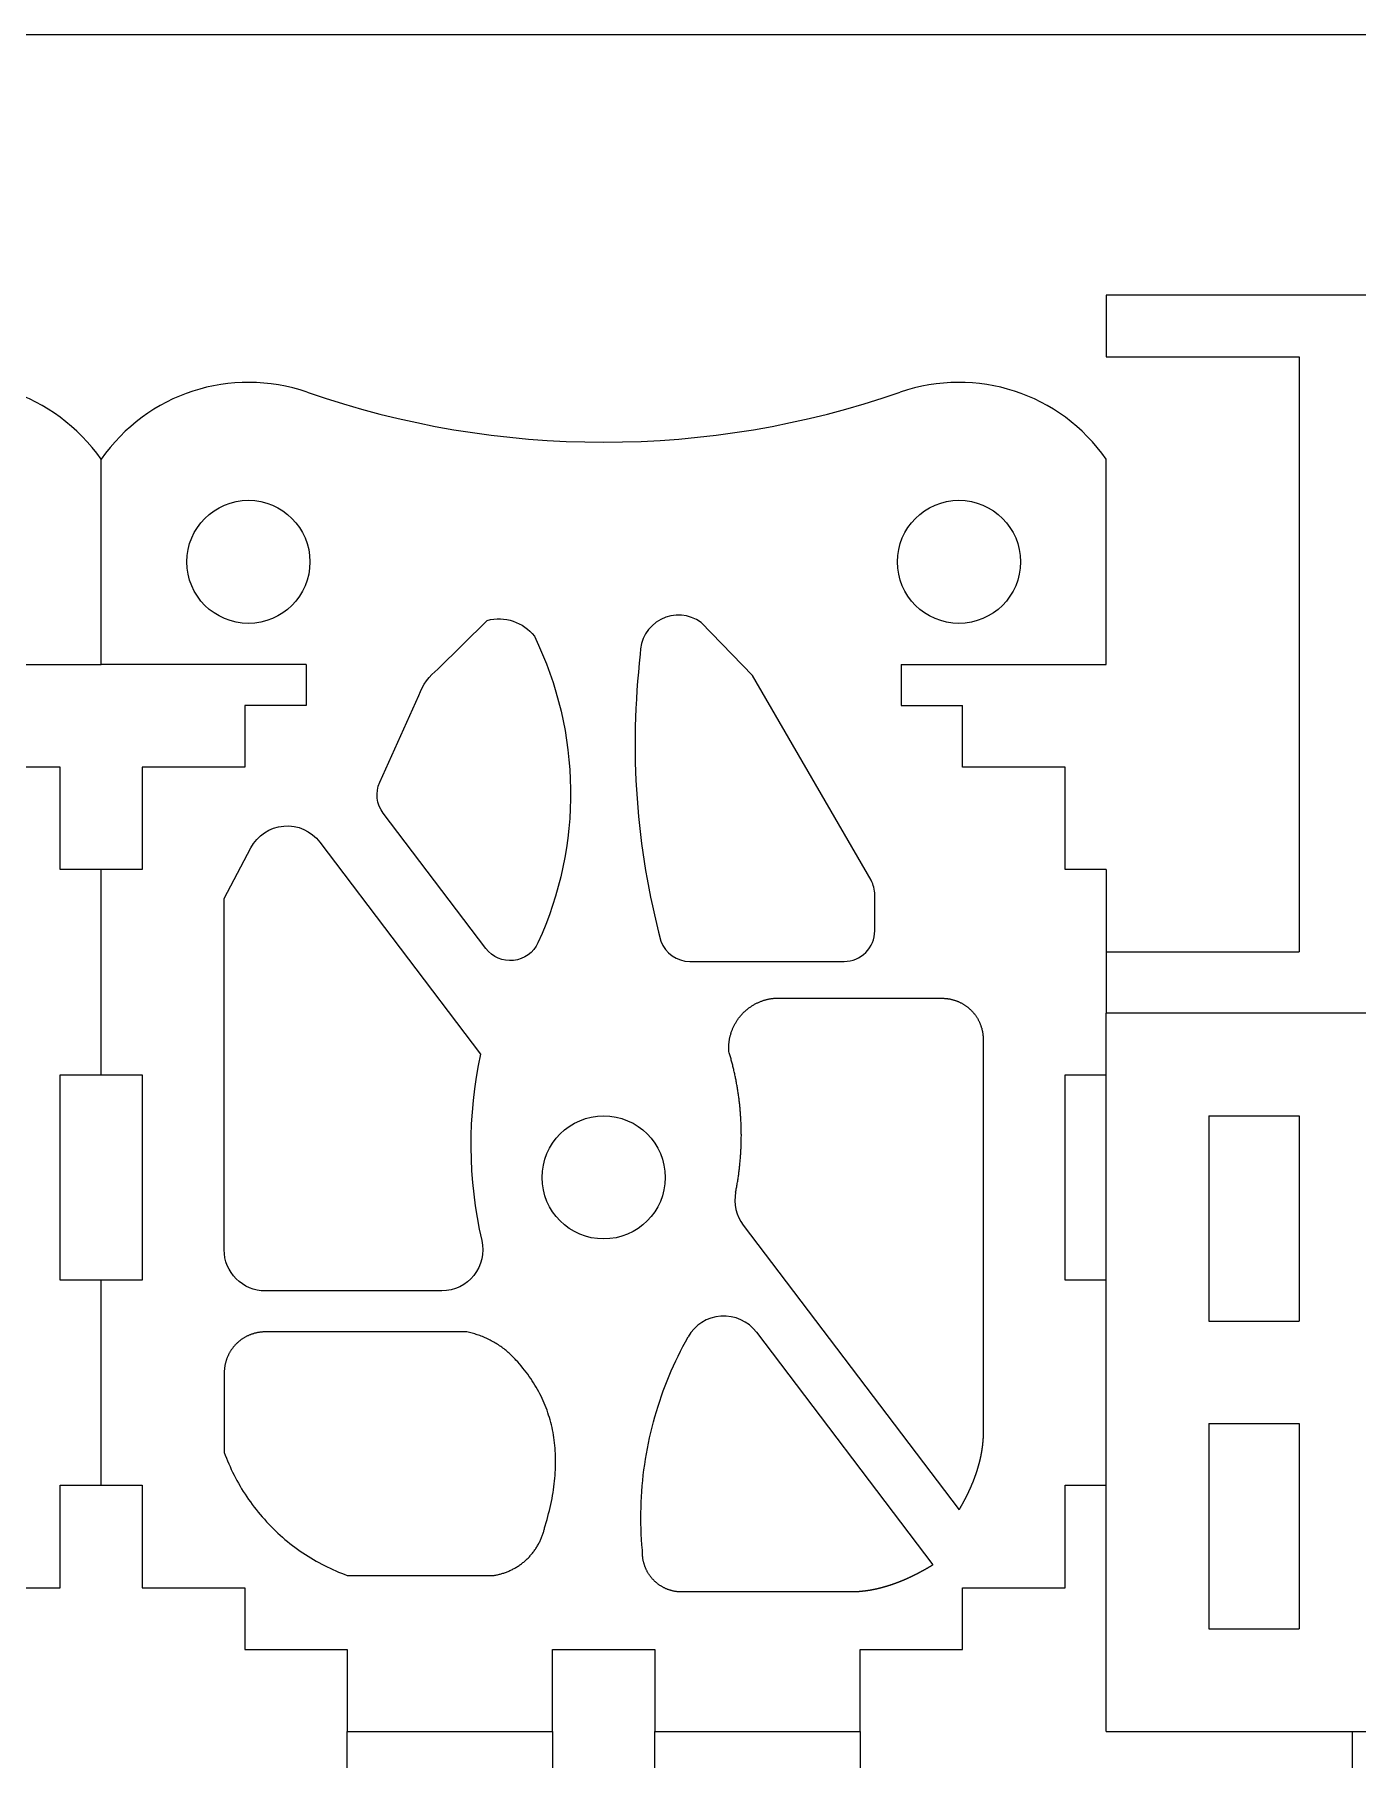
# Model space of a CAD drawing. Header units: millimetres. Extents: x 101 to 1419, y 216 to 432.
# Drawn here: x 1180.2 to 1244.7, y 348.2 to 432.3 of the extents above; entities that cross this region are included whole.
import ezdxf

# ---------------------------------------------------------------- set-up
doc = ezdxf.new("R2010")
doc.units = ezdxf.units.MM
doc.layers.add('2mm航空层板', color=2, linetype='Continuous')

msp = doc.modelspace()

# ---------------------------------------------------------------- linework, layer by layer
msp.add_lwpolyline([(1119.817, 432.277), (1418.924, 432.277), (1418.924, 271.384), (1119.817, 271.384)], close=True)
at = {"layer": '2mm航空层板'}
for p, q in [((1270.205, 419.575), (1232.475, 419.575)), ((1232.475, 419.575), (1232.475, 416.575)), ((1232.475, 416.575), (1241.875, 416.575)), ((1241.875, 416.575), (1241.875, 387.575)), ((1183.475, 401.575), (1183.475, 411.575)), ((1232.475, 401.575), (1232.475, 411.575)), ((1232.475, 401.575), (1232.475, 411.575)), ((1173.475, 401.575), (1183.475, 401.575)), ((1193.475, 401.575), (1183.475, 401.575)), ((1193.475, 401.575), (1193.475, 399.575)), ((1222.475, 401.575), (1232.475, 401.575)), ((1222.475, 401.575), (1222.475, 399.575)), ((1193.475, 399.575), (1190.475, 399.575)), ((1190.475, 399.575), (1190.475, 396.575)), ((1222.475, 399.575), (1225.475, 399.575)), ((1225.475, 396.575), (1225.475, 399.575)), ((1181.475, 396.575), (1176.475, 396.575)), ((1181.475, 391.575), (1181.475, 396.575)), ((1190.475, 396.575), (1185.475, 396.575)), ((1185.475, 396.575), (1185.475, 391.575)), ((1230.475, 396.575), (1225.475, 396.575)), ((1230.475, 391.575), (1230.475, 396.575)), ((1183.475, 391.575), (1181.475, 391.575)), ((1183.475, 381.575), (1183.475, 391.575)), ((1185.475, 391.575), (1183.475, 391.575)), ((1232.475, 391.575), (1230.475, 391.575)), ((1232.475, 391.575), (1232.475, 387.575)), ((1232.475, 387.575), (1232.475, 384.575)), ((1232.475, 387.575), (1241.875, 387.575)), ((1270.205, 384.575), (1232.475, 384.575)), ((1232.475, 349.575), (1232.475, 384.575)), ((1181.475, 371.575), (1181.475, 381.575)), ((1181.475, 381.575), (1183.475, 381.575)), ((1183.475, 381.575), (1185.475, 381.575)), ((1185.475, 381.575), (1185.475, 371.575)), ((1230.475, 371.575), (1230.475, 381.575)), ((1230.475, 381.575), (1232.475, 381.575)), ((1237.475, 379.575), (1241.875, 379.575)), ((1237.475, 379.575), (1237.475, 369.575)), ((1241.875, 379.575), (1241.875, 369.575)), ((1214.776, 374.247), (1225.298, 360.379)), ((1183.475, 371.575), (1181.475, 371.575)), ((1183.475, 361.575), (1183.475, 371.575)), ((1185.475, 371.575), (1183.475, 371.575)), ((1232.475, 371.575), (1230.475, 371.575)), ((1237.475, 369.575), (1241.875, 369.575)), ((1215.425, 369.029), (1224.028, 357.691)), ((1237.475, 364.575), (1241.875, 364.575)), ((1237.475, 364.575), (1237.475, 354.575)), ((1241.875, 364.575), (1241.875, 354.575)), ((1181.475, 356.575), (1181.475, 361.575)), ((1181.475, 361.575), (1183.475, 361.575)), ((1183.475, 361.575), (1185.475, 361.575)), ((1185.475, 361.575), (1185.475, 356.575)), ((1230.475, 356.575), (1230.475, 361.575)), ((1230.475, 361.575), (1232.475, 361.575)), ((1176.475, 356.575), (1181.475, 356.575)), ((1185.475, 356.575), (1190.475, 356.575)), ((1190.475, 356.575), (1190.475, 353.575)), ((1225.475, 353.575), (1225.475, 356.575)), ((1225.475, 356.575), (1230.475, 356.575)), ((1237.475, 354.575), (1241.875, 354.575)), ((1190.475, 353.575), (1195.475, 353.575)), ((1195.475, 353.575), (1195.475, 349.575)), ((1205.475, 349.575), (1205.475, 353.575)), ((1205.475, 353.575), (1210.475, 353.575)), ((1210.475, 353.575), (1210.475, 349.575)), ((1220.475, 349.575), (1220.475, 353.575)), ((1220.475, 353.575), (1225.475, 353.575)), ((1232.475, 349.575), (1244.475, 349.575))]:
    msp.add_line(p, q, dxfattribs=at)
for points in [[(1197.059, 395.833), (1198.966, 400.069, -0.14107), (1199.896, 401.348), (1202.295, 403.723, -0.299956), (1204.596, 402.951, -0.224333), (1204.772, 388.009, -0.566928), (1202.233, 387.729), (1197.231, 394.322, -0.274639)], [(1219.702, 387.1, 0.414214), (1221.191, 388.589), (1221.191, 390.348, 0.124665), (1221.012, 391.056), (1215.232, 401.038), (1212.723, 403.621, 0.620904), (1209.761, 402.074, 0.09486), (1210.765, 388.093, 0.317918), (1212.168, 387.1)]]:
    msp.add_lwpolyline(points, format="xyb", close=True, dxfattribs=at)
msp.add_lwpolyline([(1201.973, 382.585, 0.111225), (1202.033, 373.498, -0.482738), (1200.085, 371.045), (1191.475, 371.045, -0.414214), (1189.475, 373.045), (1189.475, 390.175), (1190.77, 392.638, -0.549131), (1194.133, 392.917), (1201.973, 382.585)], format="xyb", dxfattribs=at)
for points in [[(1195.475, 346.575), (1195.475, 349.575), (1205.475, 349.575), (1205.475, 346.575)], [(1210.475, 346.575), (1210.475, 349.575), (1220.475, 349.575), (1220.475, 346.575)], [(1254.475, 297.575), (1244.475, 297.575), (1244.475, 300.575), (1239.475, 300.575), (1239.475, 303.575), (1234.475, 303.575), (1234.475, 308.575), (1232.475, 308.575), (1232.475, 318.575), (1234.475, 318.575), (1234.475, 328.575), (1232.475, 328.575), (1232.475, 338.575), (1234.475, 338.575), (1234.475, 343.575), (1239.475, 343.575), (1239.475, 346.575), (1244.475, 346.575), (1244.475, 349.575), (1254.475, 349.575)]]:
    msp.add_lwpolyline(points, dxfattribs=at)
for points in [[(1214.08, 382.704, 0), (1214.078, 382.736, 0), (1214.076, 382.768, 0), (1214.075, 382.801, 0), (1214.074, 382.833, 0), (1214.074, 382.866, 0), (1214.074, 382.899, 0), (1214.074, 382.932, 0), (1214.075, 382.965, 0), (1214.077, 382.999, 0), (1214.078, 383.032, 0), (1214.081, 383.066, 0), (1214.084, 383.1, 0), (1214.087, 383.134, 0), (1214.091, 383.168, 0), (1214.095, 383.202, 0), (1214.1, 383.236, 0), (1214.105, 383.271, 0), (1214.111, 383.305, 0), (1214.117, 383.339, 0), (1214.124, 383.374, 0), (1214.131, 383.408, 0), (1214.139, 383.442, 0), (1214.148, 383.477, 0), (1214.157, 383.511, 0), (1214.166, 383.546, 0), (1214.176, 383.58, 0), (1214.187, 383.614, 0), (1214.198, 383.649, 0), (1214.21, 383.683, 0), (1214.222, 383.717, 0), (1214.235, 383.751, 0), (1214.248, 383.785, 0), (1214.262, 383.819, 0), (1214.276, 383.852, 0), (1214.291, 383.886, 0), (1214.306, 383.919, 0), (1214.322, 383.952, 0), (1214.339, 383.985, 0), (1214.356, 384.018, 0), (1214.373, 384.051, 0), (1214.391, 384.083, 0), (1214.41, 384.115, 0), (1214.429, 384.147, 0), (1214.449, 384.179, 0), (1214.469, 384.21, 0), (1214.489, 384.241, 0), (1214.51, 384.272, 0), (1214.532, 384.303, 0), (1214.554, 384.333, 0), (1214.577, 384.363, 0), (1214.6, 384.392, 0), (1214.623, 384.421, 0), (1214.647, 384.45, 0), (1214.671, 384.479, 0), (1214.696, 384.507, 0), (1214.721, 384.534, 0), (1214.747, 384.562, 0), (1214.773, 384.589, 0), (1214.799, 384.615, 0), (1214.826, 384.641, 0), (1214.853, 384.667, 0), (1214.881, 384.692, 0), (1214.909, 384.716, 0), (1214.937, 384.741, 0), (1214.966, 384.764, 0), (1214.995, 384.788, 0), (1215.024, 384.81, 0), (1215.053, 384.833, 0), (1215.083, 384.855, 0), (1215.113, 384.876, 0), (1215.143, 384.897, 0), (1215.174, 384.917, 0), (1215.205, 384.937, 0), (1215.236, 384.956, 0), (1215.267, 384.975, 0), (1215.298, 384.994, 0), (1215.33, 385.011, 0), (1215.362, 385.029, 0), (1215.394, 385.045, 0), (1215.426, 385.062, 0), (1215.458, 385.077, 0), (1215.491, 385.092, 0), (1215.523, 385.107, 0), (1215.556, 385.121, 0), (1215.588, 385.135, 0), (1215.621, 385.148, 0), (1215.654, 385.161, 0), (1215.687, 385.173, 0), (1215.72, 385.184, 0), (1215.753, 385.195, 0), (1215.786, 385.206, 0), (1215.819, 385.216, 0), (1215.852, 385.225, 0), (1215.884, 385.234, 0), (1215.917, 385.243, 0), (1215.95, 385.251, 0), (1215.983, 385.258, 0), (1216.016, 385.265, 0), (1216.049, 385.272, 0), (1216.081, 385.278, 0), (1216.114, 385.283, 0), (1216.147, 385.288, 0), (1216.179, 385.293, 0), (1216.211, 385.297, 0), (1216.243, 385.301, 0), (1216.276, 385.304, 0), (1216.348, 385.306, 0), (1216.467, 385.306, 0), (1216.587, 385.306, 0), (1216.706, 385.306, 0), (1216.826, 385.306, 0), (1216.945, 385.306, 0), (1217.064, 385.306, 0), (1217.184, 385.306, 0), (1217.303, 385.306, 0), (1217.423, 385.306, 0), (1217.542, 385.306, 0), (1217.662, 385.306, 0), (1217.781, 385.306, 0), (1217.9, 385.306, 0), (1218.02, 385.306, 0), (1218.139, 385.306, 0), (1218.259, 385.306, 0), (1218.378, 385.306, 0), (1218.498, 385.306, 0), (1218.617, 385.306, 0), (1218.736, 385.306, 0), (1218.856, 385.306, 0), (1218.975, 385.306, 0), (1219.095, 385.306, 0), (1219.214, 385.306, 0), (1219.334, 385.306, 0), (1219.453, 385.306, 0), (1219.572, 385.306, 0), (1219.692, 385.306, 0), (1219.811, 385.306, 0), (1219.931, 385.306, 0), (1220.05, 385.306, 0), (1220.17, 385.306, 0), (1220.289, 385.306, 0), (1220.409, 385.306, 0), (1220.528, 385.306, 0), (1220.647, 385.306, 0), (1220.767, 385.306, 0), (1220.886, 385.306, 0), (1221.006, 385.306, 0), (1221.125, 385.306, 0), (1221.245, 385.306, 0), (1221.364, 385.306, 0), (1221.483, 385.306, 0), (1221.603, 385.306, 0), (1221.722, 385.306, 0), (1221.842, 385.306, 0), (1221.961, 385.306, 0), (1222.081, 385.306, 0), (1222.2, 385.306, 0), (1222.319, 385.306, 0), (1222.439, 385.306, 0), (1222.558, 385.306, 0), (1222.678, 385.306, 0), (1222.797, 385.306, 0), (1222.917, 385.306, 0), (1223.036, 385.306, 0), (1223.155, 385.306, 0), (1223.275, 385.306, 0), (1223.394, 385.306, 0), (1223.514, 385.306, 0), (1223.633, 385.306, 0), (1223.753, 385.306, 0), (1223.872, 385.306, 0), (1223.992, 385.306, 0), (1224.111, 385.306, 0), (1224.23, 385.306, 0), (1224.35, 385.306, 0), (1224.469, 385.306, 0), (1224.503, 385.306, 0), (1224.531, 385.305, 0), (1224.56, 385.304, 0), (1224.588, 385.303, 0), (1224.617, 385.301, 0), (1224.646, 385.299, 0), (1224.675, 385.296, 0), (1224.703, 385.293, 0), (1224.732, 385.289, 0), (1224.761, 385.285, 0), (1224.79, 385.281, 0), (1224.819, 385.276, 0), (1224.847, 385.271, 0), (1224.876, 385.265, 0), (1224.905, 385.259, 0), (1224.934, 385.253, 0), (1224.962, 385.246, 0), (1224.991, 385.238, 0), (1225.019, 385.231, 0), (1225.047, 385.222, 0), (1225.076, 385.214, 0), (1225.104, 385.205, 0), (1225.132, 385.195, 0), (1225.159, 385.185, 0), (1225.187, 385.175, 0), (1225.215, 385.164, 0), (1225.242, 385.153, 0), (1225.269, 385.142, 0), (1225.296, 385.13, 0), (1225.323, 385.117, 0), (1225.35, 385.105, 0), (1225.376, 385.092, 0), (1225.403, 385.078, 0), (1225.429, 385.064, 0), (1225.455, 385.05, 0), (1225.48, 385.035, 0), (1225.505, 385.02, 0), (1225.531, 385.005, 0), (1225.555, 384.989, 0), (1225.58, 384.973, 0), (1225.604, 384.957, 0), (1225.628, 384.94, 0), (1225.652, 384.923, 0), (1225.675, 384.906, 0), (1225.699, 384.888, 0), (1225.721, 384.87, 0), (1225.744, 384.852, 0), (1225.766, 384.834, 0), (1225.788, 384.815, 0), (1225.81, 384.796, 0), (1225.831, 384.777, 0), (1225.852, 384.757, 0), (1225.872, 384.737, 0), (1225.893, 384.717, 0), (1225.913, 384.697, 0), (1225.932, 384.676, 0), (1225.952, 384.655, 0), (1225.971, 384.634, 0), (1225.99, 384.612, 0), (1226.009, 384.59, 0), (1226.027, 384.568, 0), (1226.045, 384.545, 0), (1226.063, 384.522, 0), (1226.081, 384.499, 0), (1226.098, 384.476, 0), (1226.115, 384.452, 0), (1226.131, 384.428, 0), (1226.147, 384.403, 0), (1226.163, 384.379, 0), (1226.179, 384.354, 0), (1226.194, 384.329, 0), (1226.209, 384.303, 0), (1226.224, 384.278, 0), (1226.238, 384.252, 0), (1226.251, 384.226, 0), (1226.265, 384.199, 0), (1226.278, 384.173, 0), (1226.29, 384.146, 0), (1226.303, 384.119, 0), (1226.315, 384.092, 0), (1226.326, 384.065, 0), (1226.337, 384.037, 0), (1226.348, 384.01, 0), (1226.358, 383.982, 0), (1226.368, 383.954, 0), (1226.377, 383.926, 0), (1226.386, 383.898, 0), (1226.394, 383.87, 0), (1226.403, 383.842, 0), (1226.41, 383.813, 0), (1226.417, 383.785, 0), (1226.424, 383.756, 0), (1226.431, 383.727, 0), (1226.437, 383.699, 0), (1226.442, 383.67, 0), (1226.447, 383.641, 0), (1226.452, 383.612, 0), (1226.456, 383.584, 0), (1226.46, 383.555, 0), (1226.463, 383.526, 0), (1226.466, 383.497, 0), (1226.469, 383.468, 0), (1226.471, 383.44, 0), (1226.473, 383.411, 0), (1226.474, 383.382, 0), (1226.475, 383.354, 0), (1226.476, 383.325, 0), (1226.476, 383.214, 0), (1226.476, 382.935, 0), (1226.476, 382.655, 0), (1226.476, 382.375, 0), (1226.476, 382.096, 0), (1226.476, 381.816, 0), (1226.476, 381.536, 0), (1226.476, 381.257, 0), (1226.476, 380.977, 0), (1226.476, 380.697, 0), (1226.476, 380.417, 0), (1226.476, 380.138, 0), (1226.476, 379.858, 0), (1226.476, 379.578, 0), (1226.476, 379.299, 0), (1226.476, 379.019, 0), (1226.476, 378.739, 0), (1226.476, 378.459, 0), (1226.476, 378.18, 0), (1226.476, 377.9, 0), (1226.476, 377.62, 0), (1226.476, 377.341, 0), (1226.476, 377.061, 0), (1226.476, 376.781, 0), (1226.476, 376.502, 0), (1226.476, 376.222, 0), (1226.476, 375.942, 0), (1226.476, 375.662, 0), (1226.476, 375.383, 0), (1226.476, 375.103, 0), (1226.476, 374.823, 0), (1226.476, 374.544, 0), (1226.476, 374.264, 0), (1226.476, 373.984, 0), (1226.476, 373.704, 0), (1226.476, 373.425, 0), (1226.476, 373.145, 0), (1226.476, 372.865, 0), (1226.476, 372.586, 0), (1226.476, 372.306, 0), (1226.476, 372.026, 0), (1226.476, 371.747, 0), (1226.476, 371.467, 0), (1226.476, 371.187, 0), (1226.476, 370.907, 0), (1226.476, 370.628, 0), (1226.476, 370.348, 0), (1226.476, 370.068, 0), (1226.476, 369.789, 0), (1226.476, 369.509, 0), (1226.476, 369.229, 0), (1226.476, 368.949, 0), (1226.476, 368.67, 0), (1226.476, 368.39, 0), (1226.476, 368.11, 0), (1226.476, 367.831, 0), (1226.476, 367.551, 0), (1226.476, 367.271, 0), (1226.476, 366.992, 0), (1226.476, 366.712, 0), (1226.476, 366.432, 0), (1226.476, 366.152, 0), (1226.476, 365.873, 0), (1226.476, 365.593, 0), (1226.476, 365.313, 0), (1226.476, 365.034, 0), (1226.476, 364.754, 0), (1226.476, 364.474, 0), (1226.476, 364.194, 0), (1226.476, 364.13, 0), (1226.476, 364.116, 0), (1226.475, 364.101, 0), (1226.475, 364.087, 0), (1226.475, 364.072, 0), (1226.475, 364.057, 0), (1226.475, 364.043, 0), (1226.474, 364.028, 0), (1226.474, 364.014, 0), (1226.474, 363.999, 0), (1226.473, 363.984, 0), (1226.473, 363.97, 0), (1226.472, 363.955, 0), (1226.472, 363.941, 0), (1226.471, 363.926, 0), (1226.47, 363.911, 0), (1226.47, 363.897, 0), (1226.469, 363.882, 0), (1226.468, 363.868, 0), (1226.468, 363.853, 0), (1226.467, 363.839, 0), (1226.466, 363.824, 0), (1226.465, 363.809, 0), (1226.464, 363.795, 0), (1226.463, 363.78, 0), (1226.462, 363.766, 0), (1226.461, 363.751, 0), (1226.46, 363.737, 0), (1226.459, 363.722, 0), (1226.458, 363.707, 0), (1226.456, 363.693, 0), (1226.455, 363.678, 0), (1226.454, 363.664, 0), (1226.452, 363.649, 0), (1226.451, 363.635, 0), (1226.45, 363.62, 0), (1226.448, 363.605, 0), (1226.447, 363.591, 0), (1226.445, 363.576, 0), (1226.444, 363.562, 0), (1226.442, 363.547, 0), (1226.44, 363.533, 0), (1226.439, 363.518, 0), (1226.437, 363.504, 0), (1226.435, 363.489, 0), (1226.434, 363.474, 0), (1226.432, 363.46, 0), (1226.43, 363.445, 0), (1226.428, 363.431, 0), (1226.426, 363.416, 0), (1226.424, 363.402, 0), (1226.422, 363.387, 0), (1226.42, 363.373, 0), (1226.418, 363.358, 0), (1226.416, 363.344, 0), (1226.414, 363.329, 0), (1226.412, 363.315, 0), (1226.409, 363.3, 0), (1226.407, 363.286, 0), (1226.405, 363.271, 0), (1226.402, 363.257, 0), (1226.4, 363.242, 0), (1226.398, 363.228, 0), (1226.395, 363.213, 0), (1226.393, 363.199, 0), (1226.39, 363.184, 0), (1226.388, 363.17, 0), (1226.385, 363.155, 0), (1226.383, 363.141, 0), (1226.38, 363.126, 0), (1226.377, 363.112, 0), (1226.375, 363.097, 0), (1226.372, 363.083, 0), (1226.369, 363.069, 0), (1226.366, 363.054, 0), (1226.363, 363.04, 0), (1226.36, 363.025, 0), (1226.358, 363.011, 0), (1226.355, 362.996, 0), (1226.352, 362.982, 0), (1226.349, 362.968, 0), (1226.346, 362.953, 0), (1226.343, 362.939, 0), (1226.339, 362.924, 0), (1226.336, 362.91, 0), (1226.333, 362.895, 0), (1226.33, 362.881, 0), (1226.327, 362.867, 0), (1226.323, 362.852, 0), (1226.32, 362.838, 0), (1226.317, 362.824, 0), (1226.313, 362.809, 0), (1226.31, 362.795, 0), (1226.306, 362.78, 0), (1226.303, 362.766, 0), (1226.299, 362.752, 0), (1226.296, 362.737, 0), (1226.292, 362.723, 0), (1226.289, 362.709, 0), (1226.285, 362.694, 0), (1226.282, 362.68, 0), (1226.278, 362.666, 0), (1226.274, 362.651, 0), (1226.27, 362.637, 0), (1226.267, 362.623, 0), (1226.263, 362.609, 0), (1226.259, 362.594, 0), (1226.255, 362.58, 0), (1226.251, 362.566, 0), (1226.247, 362.551, 0), (1226.243, 362.537, 0), (1226.239, 362.523, 0), (1226.235, 362.509, 0), (1226.231, 362.494, 0), (1226.227, 362.48, 0), (1226.223, 362.466, 0), (1226.219, 362.452, 0), (1226.215, 362.437, 0), (1226.21, 362.423, 0), (1226.206, 362.409, 0), (1226.202, 362.395, 0), (1226.198, 362.38, 0), (1226.193, 362.366, 0), (1226.189, 362.352, 0), (1226.185, 362.338, 0), (1226.18, 362.324, 0), (1226.176, 362.31, 0), (1226.171, 362.295, 0), (1226.167, 362.281, 0), (1226.162, 362.267, 0), (1226.158, 362.253, 0), (1226.153, 362.239, 0), (1226.148, 362.225, 0), (1226.144, 362.211, 0), (1226.139, 362.196, 0), (1226.134, 362.182, 0), (1226.13, 362.168, 0), (1226.125, 362.154, 0), (1226.12, 362.14, 0), (1226.115, 362.126, 0), (1226.111, 362.112, 0), (1226.106, 362.098, 0), (1226.101, 362.084, 0), (1226.096, 362.07, 0), (1226.091, 362.056, 0), (1226.086, 362.042, 0), (1226.081, 362.028, 0), (1226.076, 362.014, 0), (1226.071, 362, 0), (1226.066, 361.986, 0), (1226.061, 361.972, 0), (1226.056, 361.958, 0), (1226.05, 361.944, 0), (1226.045, 361.93, 0), (1226.04, 361.916, 0), (1226.035, 361.902, 0), (1226.03, 361.888, 0), (1226.024, 361.874, 0), (1226.019, 361.86, 0), (1226.014, 361.846, 0), (1226.008, 361.832, 0), (1226.003, 361.818, 0), (1225.998, 361.804, 0), (1225.992, 361.79, 0), (1225.987, 361.776, 0), (1225.981, 361.763, 0), (1225.976, 361.749, 0), (1225.97, 361.735, 0), (1225.965, 361.721, 0), (1225.959, 361.707, 0), (1225.953, 361.693, 0), (1225.948, 361.68, 0), (1225.942, 361.666, 0), (1225.937, 361.652, 0), (1225.931, 361.638, 0), (1225.925, 361.624, 0), (1225.919, 361.611, 0), (1225.914, 361.597, 0), (1225.908, 361.583, 0), (1225.902, 361.569, 0), (1225.896, 361.556, 0), (1225.89, 361.542, 0), (1225.884, 361.528, 0), (1225.879, 361.514, 0), (1225.873, 361.501, 0), (1225.867, 361.487, 0), (1225.861, 361.473, 0), (1225.855, 361.46, 0), (1225.849, 361.446, 0), (1225.843, 361.432, 0), (1225.837, 361.419, 0), (1225.83, 361.405, 0), (1225.824, 361.391, 0), (1225.818, 361.378, 0), (1225.812, 361.364, 0), (1225.806, 361.351, 0), (1225.8, 361.337, 0), (1225.794, 361.323, 0), (1225.787, 361.31, 0), (1225.781, 361.296, 0), (1225.775, 361.283, 0), (1225.768, 361.269, 0), (1225.762, 361.256, 0), (1225.756, 361.242, 0), (1225.749, 361.229, 0), (1225.743, 361.215, 0), (1225.737, 361.202, 0), (1225.73, 361.188, 0), (1225.724, 361.175, 0), (1225.717, 361.161, 0), (1225.711, 361.148, 0), (1225.704, 361.135, 0), (1225.698, 361.121, 0), (1225.691, 361.108, 0), (1225.685, 361.094, 0), (1225.678, 361.081, 0), (1225.672, 361.068, 0), (1225.665, 361.054, 0), (1225.658, 361.041, 0), (1225.652, 361.028, 0), (1225.645, 361.014, 0), (1225.638, 361.001, 0), (1225.632, 360.988, 0), (1225.625, 360.974, 0), (1225.618, 360.961, 0), (1225.611, 360.948, 0), (1225.604, 360.935, 0), (1225.598, 360.921, 0), (1225.591, 360.908, 0), (1225.584, 360.895, 0), (1225.577, 360.882, 0), (1225.57, 360.869, 0), (1225.563, 360.855, 0), (1225.556, 360.842, 0), (1225.55, 360.829, 0), (1225.543, 360.816, 0), (1225.536, 360.803, 0), (1225.529, 360.79, 0), (1225.522, 360.777, 0), (1225.515, 360.763, 0), (1225.508, 360.75, 0), (1225.501, 360.737, 0), (1225.493, 360.724, 0), (1225.486, 360.711, 0), (1225.479, 360.698, 0), (1225.472, 360.685, 0), (1225.465, 360.672, 0), (1225.458, 360.659, 0), (1225.451, 360.646, 0), (1225.443, 360.633, 0), (1225.436, 360.62, 0), (1225.429, 360.607, 0), (1225.422, 360.594, 0), (1225.415, 360.582, 0), (1225.407, 360.569, 0), (1225.4, 360.556, 0), (1225.393, 360.543, 0), (1225.385, 360.53, 0), (1225.378, 360.517, 0), (1225.371, 360.504, 0), (1225.363, 360.492, 0), (1225.356, 360.479, 0), (1225.349, 360.466, 0), (1225.341, 360.453, 0), (1225.334, 360.44, 0), (1225.326, 360.428, 0), (1225.319, 360.415, 0), (1225.298, 360.379, 0)], [(1214.409, 375.851, 0), (1214.42, 375.905, 0), (1214.431, 375.959, 0), (1214.441, 376.014, 0), (1214.451, 376.068, 0), (1214.461, 376.122, 0), (1214.471, 376.177, 0), (1214.48, 376.231, 0), (1214.49, 376.286, 0), (1214.499, 376.34, 0), (1214.508, 376.395, 0), (1214.516, 376.45, 0), (1214.525, 376.504, 0), (1214.533, 376.559, 0), (1214.541, 376.614, 0), (1214.549, 376.669, 0), (1214.556, 376.723, 0), (1214.564, 376.778, 0), (1214.571, 376.833, 0), (1214.578, 376.888, 0), (1214.585, 376.943, 0), (1214.591, 376.998, 0), (1214.597, 377.053, 0), (1214.604, 377.108, 0), (1214.609, 377.163, 0), (1214.615, 377.218, 0), (1214.62, 377.273, 0), (1214.626, 377.328, 0), (1214.631, 377.383, 0), (1214.635, 377.438, 0), (1214.64, 377.493, 0), (1214.644, 377.548, 0), (1214.648, 377.603, 0), (1214.652, 377.659, 0), (1214.656, 377.714, 0), (1214.66, 377.769, 0), (1214.663, 377.824, 0), (1214.666, 377.879, 0), (1214.669, 377.934, 0), (1214.671, 377.99, 0), (1214.674, 378.045, 0), (1214.676, 378.1, 0), (1214.678, 378.155, 0), (1214.679, 378.21, 0), (1214.681, 378.265, 0), (1214.682, 378.32, 0), (1214.683, 378.376, 0), (1214.684, 378.431, 0), (1214.685, 378.486, 0), (1214.685, 378.541, 0), (1214.686, 378.596, 0), (1214.686, 378.651, 0), (1214.685, 378.706, 0), (1214.685, 378.761, 0), (1214.684, 378.816, 0), (1214.683, 378.871, 0), (1214.682, 378.926, 0), (1214.681, 378.981, 0), (1214.68, 379.036, 0), (1214.678, 379.091, 0), (1214.676, 379.146, 0), (1214.674, 379.201, 0), (1214.671, 379.256, 0), (1214.669, 379.31, 0), (1214.666, 379.365, 0), (1214.663, 379.42, 0), (1214.66, 379.475, 0), (1214.656, 379.529, 0), (1214.653, 379.584, 0), (1214.649, 379.639, 0), (1214.645, 379.693, 0), (1214.641, 379.748, 0), (1214.636, 379.802, 0), (1214.631, 379.857, 0), (1214.626, 379.911, 0), (1214.621, 379.965, 0), (1214.616, 380.02, 0), (1214.611, 380.074, 0), (1214.605, 380.128, 0), (1214.599, 380.182, 0), (1214.593, 380.236, 0), (1214.586, 380.29, 0), (1214.58, 380.344, 0), (1214.573, 380.398, 0), (1214.566, 380.452, 0), (1214.559, 380.506, 0), (1214.552, 380.56, 0), (1214.544, 380.614, 0), (1214.536, 380.667, 0), (1214.528, 380.721, 0), (1214.52, 380.775, 0), (1214.512, 380.828, 0), (1214.503, 380.882, 0), (1214.494, 380.935, 0), (1214.485, 380.988, 0), (1214.476, 381.041, 0), (1214.467, 381.095, 0), (1214.457, 381.148, 0), (1214.447, 381.201, 0), (1214.437, 381.254, 0), (1214.427, 381.307, 0), (1214.417, 381.359, 0), (1214.406, 381.412, 0), (1214.395, 381.465, 0), (1214.384, 381.517, 0), (1214.373, 381.57, 0), (1214.362, 381.622, 0), (1214.35, 381.675, 0), (1214.339, 381.727, 0), (1214.327, 381.779, 0), (1214.315, 381.831, 0), (1214.302, 381.883, 0), (1214.29, 381.935, 0), (1214.277, 381.987, 0), (1214.264, 382.039, 0), (1214.251, 382.091, 0), (1214.238, 382.142, 0), (1214.224, 382.194, 0), (1214.211, 382.245, 0), (1214.197, 382.297, 0), (1214.183, 382.348, 0), (1214.169, 382.399, 0), (1214.155, 382.45, 0), (1214.14, 382.501, 0), (1214.125, 382.552, 0), (1214.11, 382.603, 0), (1214.095, 382.653, 0), (1214.08, 382.704, 0)], [(1189.476, 363.176, 0), (1189.528, 363.036, 0), (1189.582, 362.897, 0), (1189.638, 362.758, 0), (1189.697, 362.62, 0), (1189.758, 362.482, 0), (1189.821, 362.345, 0), (1189.887, 362.208, 0), (1189.954, 362.072, 0), (1190.024, 361.937, 0), (1190.096, 361.802, 0), (1190.171, 361.669, 0), (1190.247, 361.536, 0), (1190.326, 361.404, 0), (1190.407, 361.273, 0), (1190.49, 361.143, 0), (1190.575, 361.014, 0), (1190.662, 360.886, 0), (1190.751, 360.76, 0), (1190.843, 360.635, 0), (1190.936, 360.511, 0), (1191.031, 360.388, 0), (1191.129, 360.267, 0), (1191.228, 360.147, 0), (1191.329, 360.028, 0), (1191.432, 359.912, 0), (1191.537, 359.796, 0), (1191.644, 359.683, 0), (1191.752, 359.571, 0), (1191.863, 359.46, 0), (1191.974, 359.352, 0), (1192.088, 359.245, 0), (1192.203, 359.14, 0), (1192.32, 359.037, 0), (1192.438, 358.935, 0), (1192.558, 358.836, 0), (1192.679, 358.738, 0), (1192.802, 358.643, 0), (1192.926, 358.549, 0), (1193.051, 358.458, 0), (1193.177, 358.368, 0), (1193.305, 358.281, 0), (1193.434, 358.196, 0), (1193.564, 358.113, 0), (1193.694, 358.032, 0), (1193.826, 357.953, 0), (1193.959, 357.876, 0), (1194.093, 357.802, 0), (1194.227, 357.73, 0), (1194.362, 357.659, 0), (1194.498, 357.592, 0), (1194.635, 357.526, 0), (1194.772, 357.463, 0), (1194.91, 357.402, 0), (1195.048, 357.343, 0), (1195.187, 357.286, 0), (1195.326, 357.232, 0), (1195.466, 357.179, 0), (1195.577, 357.176, 0), (1195.686, 357.176, 0), (1195.795, 357.176, 0), (1195.904, 357.176, 0), (1196.013, 357.176, 0), (1196.122, 357.176, 0), (1196.231, 357.176, 0), (1196.34, 357.176, 0), (1196.449, 357.176, 0), (1196.558, 357.176, 0), (1196.667, 357.176, 0), (1196.776, 357.176, 0), (1196.885, 357.176, 0), (1196.994, 357.176, 0), (1197.103, 357.176, 0), (1197.212, 357.176, 0), (1197.321, 357.176, 0), (1197.43, 357.176, 0), (1197.539, 357.176, 0), (1197.648, 357.176, 0), (1197.757, 357.176, 0), (1197.866, 357.176, 0), (1197.975, 357.176, 0), (1198.084, 357.176, 0), (1198.193, 357.176, 0), (1198.302, 357.176, 0), (1198.411, 357.176, 0), (1198.52, 357.176, 0), (1198.629, 357.176, 0), (1198.738, 357.176, 0), (1198.847, 357.176, 0), (1198.956, 357.176, 0), (1199.065, 357.176, 0), (1199.174, 357.176, 0), (1199.283, 357.176, 0), (1199.392, 357.176, 0), (1199.501, 357.176, 0), (1199.61, 357.176, 0), (1199.719, 357.176, 0), (1199.828, 357.176, 0), (1199.937, 357.176, 0), (1200.046, 357.176, 0), (1200.155, 357.176, 0), (1200.264, 357.176, 0), (1200.373, 357.176, 0), (1200.482, 357.176, 0), (1200.592, 357.176, 0), (1200.701, 357.176, 0), (1200.81, 357.176, 0), (1200.919, 357.176, 0), (1201.028, 357.176, 0), (1201.137, 357.176, 0), (1201.246, 357.176, 0), (1201.355, 357.176, 0), (1201.464, 357.176, 0), (1201.573, 357.176, 0), (1201.682, 357.176, 0), (1201.791, 357.176, 0), (1201.9, 357.176, 0), (1202.009, 357.176, 0), (1202.118, 357.176, 0), (1202.227, 357.176, 0), (1202.336, 357.176, 0), (1202.445, 357.176, 0), (1202.554, 357.176, 0), (1202.631, 357.179, 0), (1202.674, 357.186, 0), (1202.717, 357.194, 0), (1202.76, 357.202, 0), (1202.803, 357.211, 0), (1202.846, 357.221, 0), (1202.889, 357.232, 0), (1202.932, 357.243, 0), (1202.975, 357.255, 0), (1203.018, 357.267, 0), (1203.061, 357.28, 0), (1203.104, 357.294, 0), (1203.147, 357.309, 0), (1203.19, 357.324, 0), (1203.232, 357.34, 0), (1203.275, 357.356, 0), (1203.317, 357.374, 0), (1203.359, 357.392, 0), (1203.402, 357.411, 0), (1203.444, 357.43, 0), (1203.485, 357.45, 0), (1203.527, 357.471, 0), (1203.568, 357.492, 0), (1203.609, 357.515, 0), (1203.65, 357.537, 0), (1203.69, 357.561, 0), (1203.73, 357.585, 0), (1203.77, 357.61, 0), (1203.81, 357.635, 0), (1203.849, 357.662, 0), (1203.888, 357.688, 0), (1203.926, 357.716, 0), (1203.964, 357.744, 0), (1204.002, 357.772, 0), (1204.039, 357.802, 0), (1204.075, 357.832, 0), (1204.112, 357.862, 0), (1204.147, 357.893, 0), (1204.183, 357.925, 0), (1204.218, 357.957, 0), (1204.252, 357.99, 0), (1204.286, 358.023, 0), (1204.319, 358.057, 0), (1204.352, 358.091, 0), (1204.384, 358.126, 0), (1204.415, 358.161, 0), (1204.446, 358.197, 0), (1204.477, 358.233, 0), (1204.506, 358.269, 0), (1204.536, 358.306, 0), (1204.564, 358.344, 0), (1204.592, 358.382, 0), (1204.619, 358.42, 0), (1204.646, 358.458, 0), (1204.672, 358.497, 0), (1204.697, 358.537, 0), (1204.722, 358.576, 0), (1204.746, 358.616, 0), (1204.769, 358.656, 0), (1204.792, 358.696, 0), (1204.814, 358.737, 0), (1204.835, 358.778, 0), (1204.856, 358.819, 0), (1204.876, 358.86, 0), (1204.895, 358.901, 0), (1204.914, 358.943, 0), (1204.932, 358.985, 0), (1204.949, 359.027, 0), (1204.965, 359.069, 0), (1204.981, 359.111, 0), (1204.996, 359.153, 0), (1205.011, 359.195, 0), (1205.025, 359.237, 0), (1205.038, 359.28, 0), (1205.05, 359.322, 0), (1205.062, 359.364, 0), (1205.073, 359.407, 0), (1205.084, 359.449, 0), (1205.093, 359.491, 0), (1205.125, 359.599, 0), (1205.17, 359.75, 0), (1205.213, 359.901, 0), (1205.254, 360.05, 0), (1205.293, 360.199, 0), (1205.33, 360.347, 0), (1205.365, 360.493, 0), (1205.397, 360.64, 0), (1205.427, 360.785, 0), (1205.456, 360.929, 0), (1205.482, 361.073, 0), (1205.506, 361.216, 0), (1205.528, 361.357, 0), (1205.548, 361.499, 0), (1205.566, 361.639, 0), (1205.582, 361.778, 0), (1205.595, 361.917, 0), (1205.607, 362.054, 0), (1205.616, 362.191, 0), (1205.624, 362.327, 0), (1205.629, 362.463, 0), (1205.632, 362.597, 0), (1205.633, 362.731, 0), (1205.632, 362.863, 0), (1205.629, 362.995, 0), (1205.624, 363.126, 0), (1205.616, 363.256, 0), (1205.607, 363.386, 0), (1205.595, 363.514, 0), (1205.582, 363.642, 0), (1205.566, 363.769, 0), (1205.548, 363.895, 0), (1205.528, 364.02, 0), (1205.506, 364.144, 0), (1205.482, 364.268, 0), (1205.456, 364.391, 0), (1205.427, 364.512, 0), (1205.397, 364.633, 0), (1205.364, 364.754, 0), (1205.33, 364.873, 0), (1205.293, 364.991, 0), (1205.254, 365.109, 0), (1205.213, 365.226, 0), (1205.17, 365.342, 0), (1205.125, 365.457, 0), (1205.078, 365.571, 0), (1205.029, 365.685, 0), (1204.977, 365.798, 0), (1204.924, 365.909, 0), (1204.868, 366.02, 0), (1204.81, 366.13, 0), (1204.751, 366.24, 0), (1204.689, 366.348, 0), (1204.625, 366.456, 0), (1204.559, 366.563, 0), (1204.49, 366.669, 0), (1204.42, 366.774, 0), (1204.348, 366.878, 0), (1204.273, 366.981, 0), (1204.197, 367.084, 0), (1204.118, 367.186, 0), (1204.037, 367.287, 0), (1203.954, 367.387, 0), (1203.869, 367.486, 0), (1203.782, 367.585, 0), (1203.7, 367.675, 0), (1203.656, 367.724, 0), (1203.611, 367.772, 0), (1203.565, 367.819, 0), (1203.518, 367.866, 0), (1203.47, 367.912, 0), (1203.422, 367.958, 0), (1203.373, 368.003, 0), (1203.323, 368.047, 0), (1203.272, 368.091, 0), (1203.221, 368.133, 0), (1203.169, 368.176, 0), (1203.116, 368.217, 0), (1203.063, 368.257, 0), (1203.008, 368.297, 0), (1202.954, 368.336, 0), (1202.898, 368.374, 0), (1202.842, 368.412, 0), (1202.786, 368.448, 0), (1202.728, 368.484, 0), (1202.671, 368.519, 0), (1202.612, 368.552, 0), (1202.553, 368.585, 0), (1202.494, 368.617, 0), (1202.434, 368.649, 0), (1202.374, 368.679, 0), (1202.313, 368.708, 0), (1202.252, 368.736, 0), (1202.191, 368.764, 0), (1202.129, 368.79, 0), (1202.067, 368.815, 0), (1202.004, 368.84, 0), (1201.942, 368.863, 0), (1201.879, 368.886, 0), (1201.815, 368.907, 0), (1201.752, 368.927, 0), (1201.688, 368.947, 0), (1201.624, 368.965, 0), (1201.56, 368.983, 0), (1201.496, 368.999, 0), (1201.432, 369.014, 0), (1201.367, 369.029, 0), (1201.303, 369.042, 0), (1201.178, 369.046, 0), (1201.028, 369.046, 0), (1200.878, 369.046, 0), (1200.728, 369.046, 0), (1200.579, 369.046, 0), (1200.429, 369.046, 0), (1200.279, 369.046, 0), (1200.129, 369.046, 0), (1199.979, 369.046, 0), (1199.829, 369.046, 0), (1199.679, 369.046, 0), (1199.529, 369.046, 0), (1199.38, 369.046, 0), (1199.23, 369.046, 0), (1199.08, 369.046, 0), (1198.93, 369.046, 0), (1198.78, 369.046, 0), (1198.63, 369.046, 0), (1198.48, 369.046, 0), (1198.331, 369.046, 0), (1198.181, 369.046, 0), (1198.031, 369.046, 0), (1197.881, 369.046, 0), (1197.731, 369.046, 0), (1197.581, 369.046, 0), (1197.431, 369.046, 0), (1197.281, 369.046, 0), (1197.132, 369.046, 0), (1196.982, 369.046, 0), (1196.832, 369.046, 0), (1196.682, 369.046, 0), (1196.532, 369.046, 0), (1196.382, 369.046, 0), (1196.232, 369.046, 0), (1196.083, 369.046, 0), (1195.933, 369.046, 0), (1195.783, 369.046, 0), (1195.633, 369.046, 0), (1195.483, 369.046, 0), (1195.333, 369.046, 0), (1195.183, 369.046, 0), (1195.033, 369.046, 0), (1194.884, 369.046, 0), (1194.734, 369.046, 0), (1194.584, 369.046, 0), (1194.434, 369.046, 0), (1194.284, 369.046, 0), (1194.134, 369.046, 0), (1193.984, 369.046, 0), (1193.835, 369.046, 0), (1193.685, 369.046, 0), (1193.535, 369.046, 0), (1193.385, 369.046, 0), (1193.235, 369.046, 0), (1193.085, 369.046, 0), (1192.935, 369.046, 0), (1192.785, 369.046, 0), (1192.636, 369.046, 0), (1192.486, 369.046, 0), (1192.336, 369.046, 0), (1192.186, 369.046, 0), (1192.036, 369.046, 0), (1191.886, 369.046, 0), (1191.736, 369.046, 0), (1191.587, 369.046, 0), (1191.468, 369.046, 0), (1191.441, 369.046, 0), (1191.413, 369.045, 0), (1191.385, 369.044, 0), (1191.357, 369.042, 0), (1191.329, 369.04, 0), (1191.301, 369.038, 0), (1191.272, 369.035, 0), (1191.244, 369.032, 0), (1191.215, 369.029, 0), (1191.186, 369.025, 0), (1191.158, 369.02, 0), (1191.129, 369.016, 0), (1191.1, 369.01, 0), (1191.071, 369.004, 0), (1191.042, 368.998, 0), (1191.013, 368.992, 0), (1190.984, 368.984, 0), (1190.955, 368.977, 0), (1190.926, 368.969, 0), (1190.897, 368.96, 0), (1190.868, 368.951, 0), (1190.839, 368.942, 0), (1190.81, 368.932, 0), (1190.781, 368.921, 0), (1190.752, 368.91, 0), (1190.723, 368.899, 0), (1190.695, 368.887, 0), (1190.666, 368.875, 0), (1190.638, 368.862, 0), (1190.609, 368.849, 0), (1190.581, 368.835, 0), (1190.553, 368.821, 0), (1190.525, 368.806, 0), (1190.498, 368.791, 0), (1190.47, 368.775, 0), (1190.443, 368.759, 0), (1190.416, 368.742, 0), (1190.389, 368.725, 0), (1190.362, 368.707, 0), (1190.336, 368.689, 0), (1190.31, 368.671, 0), (1190.284, 368.652, 0), (1190.258, 368.633, 0), (1190.233, 368.613, 0), (1190.208, 368.593, 0), (1190.183, 368.572, 0), (1190.159, 368.551, 0), (1190.135, 368.53, 0), (1190.111, 368.508, 0), (1190.088, 368.486, 0), (1190.065, 368.463, 0), (1190.042, 368.44, 0), (1190.02, 368.417, 0), (1189.998, 368.394, 0), (1189.976, 368.37, 0), (1189.955, 368.345, 0), (1189.935, 368.321, 0), (1189.914, 368.296, 0), (1189.894, 368.27, 0), (1189.875, 368.245, 0), (1189.856, 368.219, 0), (1189.837, 368.193, 0), (1189.819, 368.167, 0), (1189.802, 368.14, 0), (1189.784, 368.113, 0), (1189.768, 368.086, 0), (1189.751, 368.059, 0), (1189.735, 368.032, 0), (1189.72, 368.004, 0), (1189.705, 367.976, 0), (1189.691, 367.948, 0), (1189.677, 367.92, 0), (1189.663, 367.892, 0), (1189.65, 367.863, 0), (1189.638, 367.835, 0), (1189.626, 367.806, 0), (1189.614, 367.778, 0), (1189.603, 367.749, 0), (1189.593, 367.72, 0), (1189.583, 367.691, 0), (1189.573, 367.662, 0), (1189.564, 367.633, 0), (1189.555, 367.604, 0), (1189.547, 367.575, 0), (1189.539, 367.546, 0), (1189.532, 367.517, 0), (1189.525, 367.488, 0), (1189.519, 367.459, 0), (1189.513, 367.43, 0), (1189.507, 367.401, 0), (1189.502, 367.372, 0), (1189.498, 367.343, 0), (1189.494, 367.315, 0), (1189.49, 367.286, 0), (1189.487, 367.258, 0), (1189.484, 367.229, 0), (1189.482, 367.201, 0), (1189.48, 367.173, 0), (1189.478, 367.144, 0), (1189.477, 367.116, 0), (1189.476, 367.089, 0), (1189.476, 367.061, 0), (1189.476, 367.019, 0), (1189.476, 366.96, 0), (1189.476, 366.901, 0), (1189.476, 366.842, 0), (1189.476, 366.783, 0), (1189.476, 366.724, 0), (1189.476, 366.664, 0), (1189.476, 366.605, 0), (1189.476, 366.546, 0), (1189.476, 366.487, 0), (1189.476, 366.428, 0), (1189.476, 366.369, 0), (1189.476, 366.31, 0), (1189.476, 366.251, 0), (1189.476, 366.191, 0), (1189.476, 366.132, 0), (1189.476, 366.073, 0), (1189.476, 366.014, 0), (1189.476, 365.955, 0), (1189.476, 365.896, 0), (1189.476, 365.837, 0), (1189.476, 365.778, 0), (1189.476, 365.718, 0), (1189.476, 365.659, 0), (1189.476, 365.6, 0), (1189.476, 365.541, 0), (1189.476, 365.482, 0), (1189.476, 365.423, 0), (1189.476, 365.364, 0), (1189.476, 365.304, 0), (1189.476, 365.245, 0), (1189.476, 365.186, 0), (1189.476, 365.127, 0), (1189.476, 365.068, 0), (1189.476, 365.009, 0), (1189.476, 364.95, 0), (1189.476, 364.891, 0), (1189.476, 364.831, 0), (1189.476, 364.772, 0), (1189.476, 364.713, 0), (1189.476, 364.654, 0), (1189.476, 364.595, 0), (1189.476, 364.536, 0), (1189.476, 364.477, 0), (1189.476, 364.418, 0), (1189.476, 364.358, 0), (1189.476, 364.299, 0), (1189.476, 364.24, 0), (1189.476, 364.181, 0), (1189.476, 364.122, 0), (1189.476, 364.063, 0), (1189.476, 364.004, 0), (1189.476, 363.945, 0), (1189.476, 363.885, 0), (1189.476, 363.826, 0), (1189.476, 363.767, 0), (1189.476, 363.708, 0), (1189.476, 363.649, 0), (1189.476, 363.59, 0), (1189.476, 363.531, 0), (1189.476, 363.471, 0), (1189.476, 363.412, 0), (1189.476, 363.353, 0), (1189.476, 363.294, 0), (1189.476, 363.235, 0), (1189.476, 363.176, 0)], [(1224.028, 357.691, 0), (1224.022, 357.687, 0), (1224.01, 357.68, 0), (1223.997, 357.672, 0), (1223.985, 357.664, 0), (1223.972, 357.657, 0), (1223.96, 357.649, 0), (1223.947, 357.642, 0), (1223.935, 357.634, 0), (1223.922, 357.627, 0), (1223.91, 357.619, 0), (1223.897, 357.612, 0), (1223.884, 357.604, 0), (1223.872, 357.597, 0), (1223.859, 357.589, 0), (1223.846, 357.582, 0), (1223.834, 357.574, 0), (1223.821, 357.567, 0), (1223.808, 357.56, 0), (1223.796, 357.552, 0), (1223.783, 357.545, 0), (1223.77, 357.537, 0), (1223.758, 357.53, 0), (1223.745, 357.523, 0), (1223.732, 357.515, 0), (1223.719, 357.508, 0), (1223.706, 357.501, 0), (1223.694, 357.493, 0), (1223.681, 357.486, 0), (1223.668, 357.479, 0), (1223.655, 357.472, 0), (1223.642, 357.464, 0), (1223.629, 357.457, 0), (1223.616, 357.45, 0), (1223.604, 357.443, 0), (1223.591, 357.435, 0), (1223.578, 357.428, 0), (1223.565, 357.421, 0), (1223.552, 357.414, 0), (1223.539, 357.407, 0), (1223.526, 357.4, 0), (1223.513, 357.393, 0), (1223.5, 357.385, 0), (1223.487, 357.378, 0), (1223.474, 357.371, 0), (1223.461, 357.364, 0), (1223.448, 357.357, 0), (1223.435, 357.35, 0), (1223.422, 357.343, 0), (1223.409, 357.336, 0), (1223.395, 357.329, 0), (1223.382, 357.322, 0), (1223.369, 357.315, 0), (1223.356, 357.308, 0), (1223.343, 357.302, 0), (1223.33, 357.295, 0), (1223.317, 357.288, 0), (1223.303, 357.281, 0), (1223.29, 357.274, 0), (1223.277, 357.267, 0), (1223.264, 357.26, 0), (1223.251, 357.254, 0), (1223.237, 357.247, 0), (1223.224, 357.24, 0), (1223.211, 357.233, 0), (1223.197, 357.227, 0), (1223.184, 357.22, 0), (1223.171, 357.213, 0), (1223.158, 357.207, 0), (1223.144, 357.2, 0), (1223.131, 357.193, 0), (1223.118, 357.187, 0), (1223.104, 357.18, 0), (1223.091, 357.174, 0), (1223.077, 357.167, 0), (1223.064, 357.16, 0), (1223.051, 357.154, 0), (1223.037, 357.147, 0), (1223.024, 357.141, 0), (1223.01, 357.134, 0), (1222.997, 357.128, 0), (1222.984, 357.122, 0), (1222.97, 357.115, 0), (1222.957, 357.109, 0), (1222.943, 357.102, 0), (1222.93, 357.096, 0), (1222.916, 357.09, 0), (1222.903, 357.083, 0), (1222.889, 357.077, 0), (1222.876, 357.071, 0), (1222.862, 357.065, 0), (1222.848, 357.058, 0), (1222.835, 357.052, 0), (1222.821, 357.046, 0), (1222.808, 357.04, 0), (1222.794, 357.034, 0), (1222.781, 357.028, 0), (1222.767, 357.022, 0), (1222.753, 357.015, 0), (1222.74, 357.009, 0), (1222.726, 357.003, 0), (1222.712, 356.997, 0), (1222.699, 356.991, 0), (1222.685, 356.985, 0), (1222.671, 356.979, 0), (1222.658, 356.973, 0), (1222.644, 356.968, 0), (1222.63, 356.962, 0), (1222.617, 356.956, 0), (1222.603, 356.95, 0), (1222.589, 356.944, 0), (1222.575, 356.938, 0), (1222.562, 356.933, 0), (1222.548, 356.927, 0), (1222.534, 356.921, 0), (1222.52, 356.915, 0), (1222.506, 356.91, 0), (1222.493, 356.904, 0), (1222.479, 356.898, 0), (1222.465, 356.893, 0), (1222.451, 356.887, 0), (1222.437, 356.882, 0), (1222.424, 356.876, 0), (1222.41, 356.871, 0), (1222.396, 356.865, 0), (1222.382, 356.86, 0), (1222.368, 356.854, 0), (1222.354, 356.849, 0), (1222.34, 356.843, 0), (1222.326, 356.838, 0), (1222.313, 356.833, 0), (1222.299, 356.827, 0), (1222.285, 356.822, 0), (1222.271, 356.817, 0), (1222.257, 356.811, 0), (1222.243, 356.806, 0), (1222.229, 356.801, 0), (1222.215, 356.796, 0), (1222.201, 356.791, 0), (1222.187, 356.786, 0), (1222.173, 356.781, 0), (1222.159, 356.775, 0), (1222.145, 356.77, 0), (1222.131, 356.765, 0), (1222.117, 356.76, 0), (1222.103, 356.755, 0), (1222.089, 356.751, 0), (1222.075, 356.746, 0), (1222.061, 356.741, 0), (1222.047, 356.736, 0), (1222.033, 356.731, 0), (1222.019, 356.726, 0), (1222.005, 356.721, 0), (1221.99, 356.717, 0), (1221.976, 356.712, 0), (1221.962, 356.707, 0), (1221.948, 356.703, 0), (1221.934, 356.698, 0), (1221.92, 356.693, 0), (1221.906, 356.689, 0), (1221.892, 356.684, 0), (1221.878, 356.68, 0), (1221.863, 356.675, 0), (1221.849, 356.671, 0), (1221.835, 356.666, 0), (1221.821, 356.662, 0), (1221.807, 356.657, 0), (1221.793, 356.653, 0), (1221.778, 356.649, 0), (1221.764, 356.644, 0), (1221.75, 356.64, 0), (1221.736, 356.636, 0), (1221.722, 356.632, 0), (1221.707, 356.628, 0), (1221.693, 356.623, 0), (1221.679, 356.619, 0), (1221.665, 356.615, 0), (1221.65, 356.611, 0), (1221.636, 356.607, 0), (1221.622, 356.603, 0), (1221.608, 356.599, 0), (1221.593, 356.595, 0), (1221.579, 356.591, 0), (1221.565, 356.587, 0), (1221.551, 356.584, 0), (1221.536, 356.58, 0), (1221.522, 356.576, 0), (1221.508, 356.572, 0), (1221.493, 356.568, 0), (1221.479, 356.565, 0), (1221.465, 356.561, 0), (1221.45, 356.557, 0), (1221.436, 356.554, 0), (1221.422, 356.55, 0), (1221.407, 356.547, 0), (1221.393, 356.543, 0), (1221.379, 356.54, 0), (1221.364, 356.536, 0), (1221.35, 356.533, 0), (1221.336, 356.53, 0), (1221.321, 356.526, 0), (1221.307, 356.523, 0), (1221.293, 356.52, 0), (1221.278, 356.516, 0), (1221.264, 356.513, 0), (1221.25, 356.51, 0), (1221.235, 356.507, 0), (1221.221, 356.504, 0), (1221.206, 356.501, 0), (1221.192, 356.498, 0), (1221.178, 356.495, 0), (1221.163, 356.492, 0), (1221.149, 356.489, 0), (1221.134, 356.486, 0), (1221.12, 356.483, 0), (1221.105, 356.48, 0), (1221.091, 356.477, 0), (1221.077, 356.474, 0), (1221.062, 356.472, 0), (1221.048, 356.469, 0), (1221.033, 356.466, 0), (1221.019, 356.464, 0), (1221.004, 356.461, 0), (1220.99, 356.458, 0), (1220.975, 356.456, 0), (1220.961, 356.453, 0), (1220.946, 356.451, 0), (1220.932, 356.449, 0), (1220.917, 356.446, 0), (1220.903, 356.444, 0), (1220.889, 356.441, 0), (1220.874, 356.439, 0), (1220.86, 356.437, 0), (1220.845, 356.435, 0), (1220.831, 356.433, 0), (1220.816, 356.43, 0), (1220.802, 356.428, 0), (1220.787, 356.426, 0), (1220.773, 356.424, 0), (1220.758, 356.422, 0), (1220.744, 356.42, 0), (1220.729, 356.418, 0), (1220.714, 356.416, 0), (1220.7, 356.415, 0), (1220.685, 356.413, 0), (1220.671, 356.411, 0), (1220.656, 356.409, 0), (1220.642, 356.408, 0), (1220.627, 356.406, 0), (1220.613, 356.404, 0), (1220.598, 356.403, 0), (1220.584, 356.401, 0), (1220.569, 356.4, 0), (1220.555, 356.398, 0), (1220.54, 356.397, 0), (1220.525, 356.395, 0), (1220.511, 356.394, 0), (1220.496, 356.393, 0), (1220.482, 356.391, 0), (1220.467, 356.39, 0), (1220.453, 356.389, 0), (1220.438, 356.388, 0), (1220.424, 356.387, 0), (1220.409, 356.386, 0), (1220.394, 356.385, 0), (1220.38, 356.384, 0), (1220.365, 356.383, 0), (1220.351, 356.382, 0), (1220.336, 356.381, 0), (1220.322, 356.38, 0), (1220.307, 356.379, 0), (1220.292, 356.378, 0), (1220.278, 356.378, 0), (1220.263, 356.377, 0), (1220.249, 356.376, 0), (1220.234, 356.376, 0), (1220.219, 356.375, 0), (1220.205, 356.375, 0), (1220.19, 356.374, 0), (1220.176, 356.374, 0), (1220.161, 356.373, 0), (1220.147, 356.373, 0), (1220.132, 356.373, 0), (1220.117, 356.373, 0), (1220.103, 356.372, 0), (1220.088, 356.372, 0), (1220.074, 356.372, 0), (1220.059, 356.372, 0), (1220.044, 356.372, 0), (1220.012, 356.372, 0), (1219.892, 356.372, 0), (1219.771, 356.372, 0), (1219.65, 356.372, 0), (1219.529, 356.372, 0), (1219.409, 356.372, 0), (1219.288, 356.372, 0), (1219.167, 356.372, 0), (1219.047, 356.372, 0), (1218.926, 356.372, 0), (1218.805, 356.372, 0), (1218.685, 356.372, 0), (1218.564, 356.372, 0), (1218.443, 356.372, 0), (1218.323, 356.372, 0), (1218.202, 356.372, 0), (1218.081, 356.372, 0), (1217.96, 356.372, 0), (1217.84, 356.372, 0), (1217.719, 356.372, 0), (1217.598, 356.372, 0), (1217.478, 356.372, 0), (1217.357, 356.372, 0), (1217.236, 356.372, 0), (1217.116, 356.372, 0), (1216.995, 356.372, 0), (1216.874, 356.372, 0), (1216.753, 356.372, 0), (1216.633, 356.372, 0), (1216.512, 356.372, 0), (1216.391, 356.372, 0), (1216.271, 356.372, 0), (1216.15, 356.372, 0), (1216.029, 356.372, 0), (1215.909, 356.372, 0), (1215.788, 356.372, 0), (1215.667, 356.372, 0), (1215.546, 356.372, 0), (1215.426, 356.372, 0), (1215.305, 356.372, 0), (1215.184, 356.372, 0), (1215.064, 356.372, 0), (1214.943, 356.372, 0), (1214.822, 356.372, 0), (1214.702, 356.372, 0), (1214.581, 356.372, 0), (1214.46, 356.372, 0), (1214.34, 356.372, 0), (1214.219, 356.372, 0), (1214.098, 356.372, 0), (1213.977, 356.372, 0), (1213.857, 356.372, 0), (1213.736, 356.372, 0), (1213.615, 356.372, 0), (1213.495, 356.372, 0), (1213.374, 356.372, 0), (1213.253, 356.372, 0), (1213.133, 356.372, 0), (1213.012, 356.372, 0), (1212.891, 356.372, 0), (1212.77, 356.372, 0), (1212.65, 356.372, 0), (1212.529, 356.372, 0), (1212.408, 356.372, 0), (1212.288, 356.372, 0), (1212.167, 356.372, 0), (1212.046, 356.372, 0), (1211.926, 356.372, 0), (1211.805, 356.372, 0), (1211.745, 356.372, 0), (1211.718, 356.373, 0), (1211.691, 356.374, 0), (1211.663, 356.375, 0), (1211.636, 356.377, 0), (1211.608, 356.379, 0), (1211.581, 356.382, 0), (1211.553, 356.385, 0), (1211.526, 356.388, 0), (1211.498, 356.392, 0), (1211.471, 356.397, 0), (1211.443, 356.401, 0), (1211.416, 356.406, 0), (1211.388, 356.412, 0), (1211.361, 356.418, 0), (1211.334, 356.424, 0), (1211.306, 356.431, 0), (1211.279, 356.438, 0), (1211.252, 356.445, 0), (1211.225, 356.453, 0), (1211.198, 356.462, 0), (1211.171, 356.47, 0), (1211.144, 356.48, 0), (1211.118, 356.489, 0), (1211.091, 356.499, 0), (1211.065, 356.509, 0), (1211.039, 356.52, 0), (1211.013, 356.531, 0), (1210.987, 356.543, 0), (1210.961, 356.555, 0), (1210.936, 356.567, 0), (1210.911, 356.58, 0), (1210.885, 356.593, 0), (1210.861, 356.606, 0), (1210.836, 356.62, 0), (1210.811, 356.634, 0), (1210.787, 356.648, 0), (1210.763, 356.663, 0), (1210.74, 356.678, 0), (1210.716, 356.693, 0), (1210.693, 356.709, 0), (1210.67, 356.725, 0), (1210.647, 356.741, 0), (1210.625, 356.758, 0), (1210.603, 356.775, 0), (1210.581, 356.792, 0), (1210.559, 356.81, 0), (1210.538, 356.828, 0), (1210.517, 356.846, 0), (1210.497, 356.864, 0), (1210.476, 356.883, 0), (1210.456, 356.901, 0), (1210.437, 356.92, 0), (1210.417, 356.94, 0), (1210.398, 356.959, 0), (1210.38, 356.979, 0), (1210.361, 356.999, 0), (1210.343, 357.019, 0), (1210.325, 357.04, 0), (1210.307, 357.061, 0), (1210.29, 357.082, 0), (1210.272, 357.104, 0), (1210.256, 357.126, 0), (1210.239, 357.148, 0), (1210.223, 357.171, 0), (1210.206, 357.193, 0), (1210.191, 357.217, 0), (1210.175, 357.24, 0), (1210.16, 357.263, 0), (1210.145, 357.287, 0), (1210.131, 357.311, 0), (1210.117, 357.336, 0), (1210.103, 357.36, 0), (1210.09, 357.385, 0), (1210.076, 357.41, 0), (1210.064, 357.435, 0), (1210.051, 357.46, 0), (1210.039, 357.486, 0), (1210.028, 357.512, 0), (1210.017, 357.538, 0), (1210.006, 357.564, 0), (1209.995, 357.59, 0), (1209.985, 357.617, 0), (1209.976, 357.643, 0), (1209.966, 357.67, 0), (1209.957, 357.697, 0), (1209.949, 357.724, 0), (1209.941, 357.751, 0), (1209.933, 357.778, 0), (1209.926, 357.805, 0), (1209.919, 357.833, 0), (1209.912, 357.86, 0), (1209.906, 357.887, 0), (1209.901, 357.915, 0), (1209.896, 357.943, 0), (1209.891, 357.97, 0), (1209.886, 357.998, 0), (1209.882, 358.025, 0), (1209.879, 358.053, 0), (1209.876, 358.081, 0), (1209.873, 358.108, 0), (1209.871, 358.136, 0), (1209.869, 358.164, 0), (1209.867, 358.191, 0), (1209.866, 358.219, 0), (1209.865, 358.246, 0), (1209.865, 358.274, 0), (1209.865, 358.301, 0), (1209.865, 358.328, 0), (1209.86, 358.414, 0), (1209.839, 358.671, 0), (1209.822, 358.929, 0), (1209.808, 359.187, 0), (1209.798, 359.446, 0), (1209.792, 359.706, 0), (1209.79, 359.967, 0), (1209.791, 360.228, 0), (1209.796, 360.489, 0), (1209.805, 360.751, 0), (1209.818, 361.012, 0), (1209.834, 361.275, 0), (1209.855, 361.537, 0), (1209.879, 361.799, 0), (1209.908, 362.061, 0), (1209.94, 362.323, 0), (1209.976, 362.585, 0), (1210.016, 362.846, 0), (1210.059, 363.107, 0), (1210.107, 363.367, 0), (1210.158, 363.627, 0), (1210.214, 363.886, 0), (1210.273, 364.144, 0), (1210.336, 364.402, 0), (1210.403, 364.658, 0), (1210.473, 364.914, 0), (1210.547, 365.168, 0), (1210.625, 365.422, 0), (1210.707, 365.674, 0), (1210.792, 365.924, 0), (1210.881, 366.173, 0), (1210.974, 366.421, 0), (1211.07, 366.667, 0), (1211.17, 366.912, 0), (1211.273, 367.154, 0), (1211.379, 367.395, 0), (1211.489, 367.634, 0), (1211.603, 367.871, 0), (1211.719, 368.106, 0), (1211.839, 368.339, 0), (1211.962, 368.57, 0), (1212.088, 368.799, 0)]]:
    msp.add_polyline3d(points, dxfattribs=at)
for centre in [(1190.655, 406.575), (1225.296, 406.575), (1207.975, 376.575)]:
    msp.add_circle(centre, 3, dxfattribs=at)
for centre, radius, start, end in [((1176.296, 406.575), 8.749, 34.85444, 109.10661), ((1190.655, 406.575), 8.749, 70.89339, 145.14556), ((1225.296, 406.575), 8.749, 34.85444, 109.10661), ((1207.975, 456.575), 44.166, 250.89339, 289.10661), ((1216.37, 375.456), 2, 168.61671, 217.18968), ((1213.832, 367.821), 2, 37.18968, 150.71008)]:
    msp.add_arc(centre, radius, start, end, dxfattribs=at)

doc.saveas('drawing.dxf')
